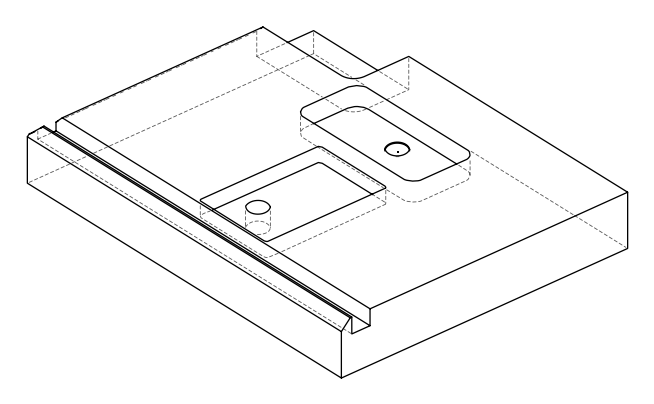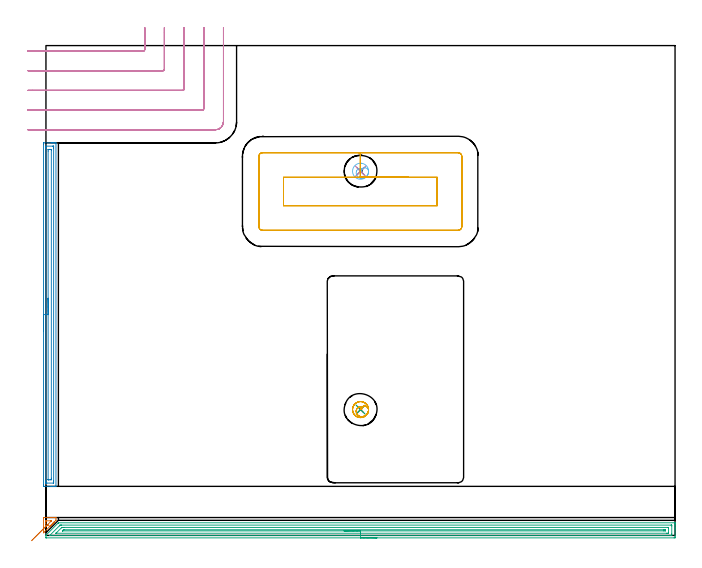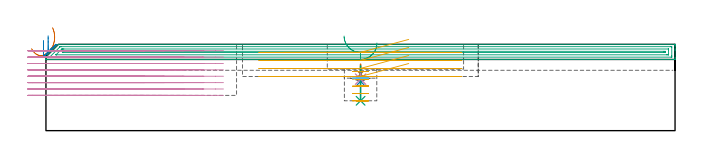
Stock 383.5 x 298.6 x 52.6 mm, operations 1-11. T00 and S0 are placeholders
(PLAN: 13 operations, 7 tool changes, 95.4 min)
(1 SPOT_DRILL | STEP1POCKET | NXT0321_9005460120000 | 0.05 min | 1884 mm3)
(2 SPOT_DRILL_1 | STEP1POCKET_1 | NXT0321_9005460120000 | 0.05 min | 2392 mm3)
(3 DRILL_BLIND_HOLE_INTO_CENTER | STEP1POCKET | NXT0301_128 | 0.09 min | 1872 mm3)
(4 DRILL_BLIND_HOLE_INTO_CENTER_1 | STEP1POCKET_1 | NXT0301_128 | 0.02 min | 0 mm3)
(5 MILL_ROUGH_BLIND_HOLE_CONTOUR | STEP1POCKET | NXT0201_013 | Spiral | 1.15 min | 6823 mm3)
(6 MILL_ROUGH_BLIND_HOLE_CONTOUR_1 | STEP1POCKET_1 | NXT0201_013 | Spiral | 0.23 min | 4014 mm3)
(7 AREA_MILL | FG_CHAMFER_SURFACE | UGT0205_001 | 0.33 min | 452 mm3)
(8 AREA_MILL_1 | FG_CHAMFER_SURFACE_1 | UGT0205_001 | 5.23 min | 6320 mm3)
(9 AREA_MILL_2 | FG_CHAMFER_SURFACE_2 | UGT0205_001 | 12.35 min | 16038 mm3)
(10 MILL_CORNER_NOTCH_RECTANGULAR | CORNER_NOTCH_RECTANGULAR | UGT0201_008 | Follow Part, ap 4, ae 75% | 11.73 min | 213066 mm3)
(11 MILL_RECTANGULAR_POCKET | POCKET_RECTANGULAR_STRAIGHT | UGT0201_094 | Follow Part, ap 5, ae 75% | 5.11 min | 181054 mm3)
(12 MILL_RECTANGULAR_POCKET_1 | POCKET_RECTANGULAR_STRAIGHT_1 | UGT0201_014 | Follow Part, ap 1.5, ae 75% | 52.23 min | 153447 mm3)
(13 MILL_RECTANGULAR_SLOT | SLOT_RECTANGULAR | UGT0201_008 | Follow Part, ap 4, ae 75% | 6.79 min | 114852 mm3)
(TOOL NXT0321_9005460120000 | NC Spot Drill, 142deg, 12mm, Carbide, Uncoated | D12 PA142 FL30 Z2)
(TOOL NXT0301_128 | Carbide Drill 12mm [861.1-1200-036A1-GP GC34] | D12 PA150 FL37.4 Z2)
(TOOL NXT0201_013 | ENDMILL 10mm | D10 FL30 Z4)
(TOOL UGT0205_001 | Chamfer Mill 20 x 3 x 45 deg. | D20 FL50 Z2)
(TOOL UGT0201_008 | End Mill 16 mm | D16 FL32 Z4)
(TOOL UGT0201_094 | End mill 20 mm | D20 FL38 Z4)
(TOOL UGT0201_014 | End mill 6 mm | D6 FL24 Z4)
(OP 1 SPOT_DRILL)
G17 G21 G94 G90
T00 M6
G54
G17 G0 G90 X191.8 Y76.7 S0 M3
G43 Z62.6 H0
G94 G81 G98 Z34.5 F250. R40.5
G80
M5
M2
(OP 2 SPOT_DRILL_1)
G17 G21 G94 G90
T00 M6
G54
G17 G0 G90 X191.8 Y222. S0 M3
G43 Z62.6 H0
G94 G81 G98 Z30. F250. R36.
G80
M5
M2
(OP 3 DRILL_BLIND_HOLE_INTO_CENTER)
G17 G21 G94 G90
T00 M6
G54
G17 G0 G90 X191.8 Y76.7 S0 M3
G43 Z62.6 H1
G94 G81 G98 Z18.2 F250. R39.5
G80
M5
M2
(OP 4 DRILL_BLIND_HOLE_INTO_CENTER_1)
G17 G21 G94 G90
T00 M6
G54
G17 G0 G90 X191.8 Y222. S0 M3
G43 Z62.6 H1
G94 G81 G98 Z31.392 F250. R35.
G80
M5
M2
(OP 5 MILL_ROUGH_BLIND_HOLE_CONTOUR)
G17 G21 G94 G90
T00 M6
G54
G17 G0 G90 X191.8 Y76.7 S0 M3
G43 Z62.6 H0
Z36.04
G94 G3 X191.855 Y78.44 R0.871 F250.
X189.355 Y76.854 R2.518
X192.039 Y72.422 R3.252
X196.661 Y76.086 R4.215
X192.414 Y81.561 R4.9
X196.661 Y76.086 R-4.9
X194.538 Y78.824 R2.45
X191.8 Y76.7 R2.45
G0 Z31.58
G3 X191.855 Y78.44 R0.871
X189.355 Y76.854 R2.518
X192.039 Y72.422 R3.252
X196.661 Y76.086 R4.215
X192.414 Y81.561 R4.9
X196.661 Y76.086 R-4.9
X194.538 Y78.824 R2.45
X191.8 Y76.7 R2.45
G0 Z27.12
G3 X191.855 Y78.44 R0.871
X189.355 Y76.854 R2.518
X192.039 Y72.422 R3.252
X196.661 Y76.086 R4.215
X192.414 Y81.561 R4.9
X196.661 Y76.086 R-4.9
X194.538 Y78.824 R2.45
X191.8 Y76.7 R2.45
G0 Z22.66
G3 X191.855 Y78.44 R0.871
X189.355 Y76.854 R2.518
X192.039 Y72.422 R3.252
X196.661 Y76.086 R4.215
X192.414 Y81.561 R4.9
X196.661 Y76.086 R-4.9
X194.538 Y78.824 R2.45
X191.8 Y76.7 R2.45
G0 Z18.2
G3 X191.855 Y78.44 R0.871
X189.355 Y76.854 R2.518
X192.039 Y72.422 R3.252
X196.661 Y76.086 R4.215
X192.414 Y81.561 R4.9
X196.661 Y76.086 R-4.9
X194.538 Y78.824 R2.45
X191.8 Y76.7 R2.45
G0 Z62.6
M5
M2
(OP 6 MILL_ROUGH_BLIND_HOLE_CONTOUR_1)
G17 G21 G94 G90
T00 M6
G54
G17 G0 G90 X191.8 Y222. S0 M3
G43 Z62.6 H0
Z32.
G94 G3 X191.855 Y223.74 R0.871 F250.
X189.355 Y222.154 R2.518
X192.039 Y217.722 R3.252
X196.661 Y221.386 R4.215
X192.414 Y226.861 R4.9
X196.661 Y221.386 R-4.9
X194.538 Y224.124 R2.45
X191.8 Y222. R2.45
G0 Z62.6
M5
M2
(OP 7 AREA_MILL)
G17 G21 G94 G90
T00 M6
G54
G17 G0 G90 X3.996 Y7.102 S1061 M3
G43 Z62.736 H0
G94 G1 X4.329 Y7.436 Z62.002 F250.
X4.615 Y7.723 Z61.23
X4.853 Y7.962 Z60.425
X5.041 Y8.15 Z59.594
X5.176 Y8.286 Z58.743
X5.259 Y8.369 Z57.879
X5.288 Y8.398 Z57.007
X5.264 Y8.373 Z56.135
X5.186 Y8.295 Z55.27
X5.055 Y8.164 Z54.418
X4.872 Y7.98 Z53.585
X4.638 Y7.746 Z52.777
X4.356 Y7.463 Z52.002
X4.027 Y7.133 Z51.265
X3.654 Y6.758 Z50.57
X3.24 Y6.343 Z49.925
X2.787 Y5.889 Z49.333
X2.3 Y5.4 Z48.799
X-1.186 Y1.912 Z45.31
X-1.319 Y1.78 Z45.179
X-1.459 Y1.64 Z45.038
X-1.495 Y1.616 Z45.003
X-1.499 Y1.62 Z44.999
X-1.5 Y1.78 Z45.
Y10.273
X-1.498 Y10.592 Z45.001
X-1.494 Y10.89 Z45.004
X-1.186 Y10.9 Z45.311
X3.172 Z49.666
X3.692 Z50.189
X4.043 Z50.539
X4.564 Z51.06
X4.915 Z51.409
X5.617 Z52.116
X5.848 Z52.347
X5.975 Y10.897 Z52.468
X6.097 Y10.89 Z52.588
X6.1 Y10.72 Z52.6
Y9.379
X6.097 Y9.205 Z52.589
X6.014 Y9.112 Z52.511
X2.3 Y5.4 Z48.799
X1.075 Y6.625 Z47.575
X0.407 Y5.957 Z46.907
X0.253 Y5.803 Z46.753
X0.028 Y5.584 Z46.528
X-0.04 Y5.521 Z46.46
X-0.079 Y5.494 Z46.421
X-0.082 Y5.564 Z46.418
X-0.085 Y5.803 Z46.415
X-0.086 Y7.356 Z46.414
Y8.25
X-0.085 Y8.485 Z46.415
X-0.081 Y8.814 Z46.419
X-0.079 Y8.887 Z46.421
X0.018 Y8.893 Z46.518
X0.154 Y8.899 Z46.654
X2.972 Y8.9 Z49.472
X3.172 Y8.899 Z49.672
X3.228 Y8.897 Z49.728
X3.296 Y8.89 Z49.796
X3.322 Y8.883 Z49.822
X3.293 Y8.849 Z49.793
X3.236 Y8.788 Z49.736
X3.172 Y8.722 Z49.672
X3.055 Y8.605 Z49.555
X1.075 Y6.625 Z47.575
X0.556 Y6.106 Z47.103
X0.011 Y5.56 Z46.697
X-0.558 Y4.991 Z46.359
X-1.146 Y4.404 Z46.093
X-1.747 Y3.802 Z45.9
X-2.359 Y3.191 Z45.782
X-2.975 Y2.575 Z45.74
X-3.591 Y1.958 Z45.774
X-4.203 Y1.346 Z45.884
X-4.806 Y0.744 Z46.069
X-5.395 Y0.154 Z46.328
X-5.966 Y-0.417 Z46.658
X-6.515 Y-0.965 Z47.057
X-7.036 Y-1.487 Z47.522
X-7.527 Y-1.978 Z48.05
X-7.984 Y-2.435 Z48.637
X-8.403 Y-2.854 Z49.277
X-8.781 Y-3.231 Z49.967
G0 Z62.6
M5
M2
(OP 8 AREA_MILL_1)
G17 G21 G94 G90
T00 M6
G54
G17 G0 G90 X-1.5 Y124.6 S1061 M3
G43 Z62.6 H0
Z55.
G94 G1 Y124.638 Z54.128 F250.
Y124.752 Z53.264
Y124.941 Z52.412
Y125.203 Z51.58
Y125.537 Z50.774
Y125.94 Z50.
Y126.408 Z49.264
Y126.94 Z48.572
Y127.529 Z47.929
Y128.172 Z47.34
Y128.864 Z46.809
Y129.6 Z46.34
Y130.374 Z45.937
Y131.18 Z45.603
Y132.012 Z45.341
Y132.863 Z45.152
Y133.728 Z45.038
Y134.6 Z45.
Y238.681
X-1.498 Y239.001 Z45.001
X-1.494 Y239.29 Z45.004
X-1.186 Y239.3 Z45.311
X3.172 Z49.666
X3.708 Z50.204
X4.043 Z50.539
X4.579 Z51.075
X4.915 Z51.409
X5.586 Z52.086
X5.859 Z52.358
X5.981 Y239.298 Z52.473
X6.097 Y239.29 Z52.588
X6.1 Y239.128 Z52.6
Y30.072
X6.097 Y29.91 Z52.588
X5.981 Y29.902 Z52.473
X5.859 Y29.9 Z52.358
X5.586 Z52.085
X4.915 Z51.409
X3.708 Z50.205
X3.172 Z49.666
X-1.098 Z45.399
X-1.186 Y29.901 Z45.311
X-1.494 Y29.91 Z45.004
X-1.498 Y30.199 Z45.001
X-1.5 Y30.519 Z45.
Y30.84
Y134.6
X-0.086 Z46.414
Y236.001
X-0.085 Y236.659 Z46.415
X-0.083 Y236.894 Z46.417
X-0.079 Y237.223 Z46.421
X-0.07 Y237.29 Z46.43
X0.029 Y237.295 Z46.529
X0.162 Y237.299 Z46.662
X4.043 Y237.3 Z50.543
X4.521 Y237.298 Z51.021
X4.648 Y237.293 Z51.148
X4.673 Y237.291 Z51.173
X4.679 Y237.247 Z51.179
X4.682 Y237.133 Z51.182
X4.684 Y236.894 Z51.184
X4.686 Y236.236 Z51.186
Y236.001
Y33.199
X4.685 Y32.541 Z51.185
X4.683 Y32.305 Z51.183
X4.679 Y31.977 Z51.179
X4.67 Y31.91 Z51.17
X4.57 Y31.905 Z51.07
X4.437 Y31.901 Z50.937
X0.557 Y31.9 Z47.057
X0.079 Y31.902 Z46.579
X-0.048 Y31.907 Z46.452
X-0.073 Y31.909 Z46.427
X-0.079 Y31.953 Z46.421
X-0.082 Y32.067 Z46.418
X-0.084 Y32.305 Z46.416
X-0.086 Y32.964 Z46.414
Y33.199
Y134.6
X1.328 Z47.828
X1.329 Y234.317 Z47.829
X1.332 Y235.108 Z47.832
X1.335 Y235.204 Z47.835
X1.341 Y235.29 Z47.841
X1.428 Y235.292 Z47.928
X2.113 Y235.299 Z48.613
X3.172 Z49.672
X3.234 Y235.297 Z49.734
X3.256 Y235.294 Z49.756
X3.263 Y235.291 Z49.763
X3.266 Y235.277 Z49.766
X3.269 Y235.21 Z49.769
X3.271 Y235.108 Z49.771
Y235.005
Y34.883
X3.268 Y34.092 Z49.768
X3.265 Y33.996 Z49.765
X3.259 Y33.91 Z49.759
X3.172 Y33.908 Z49.672
X2.487 Y33.901 Z48.987
X1.428 Z47.928
X1.366 Y33.903 Z47.866
X1.344 Y33.906 Z47.844
X1.337 Y33.909 Z47.837
X1.334 Y33.923 Z47.834
X1.331 Y33.99 Z47.831
X1.329 Y34.092 Z47.829
Y34.195
X1.328 Y134.6 Z47.828
Y135.472 Z47.867
Y136.336 Z47.98
Y137.188 Z48.169
Y138.02 Z48.432
Y138.826 Z48.765
Y139.6 Z49.168
Y140.336 Z49.637
Y141.028 Z50.168
Y141.671 Z50.757
Y142.26 Z51.401
Y142.791 Z52.093
Y143.26 Z52.828
Y143.663 Z53.602
Y143.997 Z54.408
Y144.259 Z55.24
Y144.448 Z56.092
Y144.562 Z56.957
Y144.6 Z57.828
G0 Z62.6
M5
M2
(OP 9 AREA_MILL_2)
G17 G21 G94 G90
T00 M6
G54
G17 G0 G90 X201.75 Y-1.5 S1061 M3
G43 Z62.6 H0
Z53.4
G94 G1 X201.712 Z52.528 F250.
X201.598 Z51.664
X201.409 Z50.812
X201.147 Z49.98
X200.813 Z49.174
X200.41 Z48.4
X199.942 Z47.664
X199.411 Z46.972
X198.821 Z46.329
X198.178 Z45.74
X197.486 Z45.209
X196.75 Z44.74
X195.976 Z44.337
X195.17 Z44.003
X194.338 Z43.741
X193.487 Z43.552
X192.622 Z43.438
X191.75 Z43.4
X0.169
X0.092 Y-1.497 Z43.403
X0.01 Y-1.492 Z43.406
X0. Y-1.129 Z43.771
Y-0.02 Z44.879
X0.002 Y0.092 Z44.988
X0.02 Y0.122 Z45.018
X7.454 Y7.556 Z52.452
X7.524 Y7.623 Z52.52
X7.605 Y7.697 Z52.589
X7.76 Y7.7 Z52.6
X383.331
X383.49 Y7.697 Z52.588
X383.492 Y7.648 Z52.54
X383.5 Y7.255 Z52.154
Y6.893 Z51.792
Y6.22 Z51.115
Y4.992 Z49.889
Y4.437 Z49.331
Y3.823 Z48.718
Y-0.297 Z44.6
X383.497 Y-0.911 Z43.987
X383.493 Y-1.492 Z43.406
X383.468 Y-1.493 Z43.404
X382.885 Y-1.5 Z43.4
X191.75
Y-0.086 Z44.814
X2.468
X2.402 Y-0.085 Z44.815
X2.335 Y-0.082 Z44.818
X2.294 Y-0.079 Z44.821
X2.285 Y-0.076 Z44.824
X2.3 Y-0.057 Z44.843
X2.332 Y-0.02 Z44.881
X8.165 Y5.816 Z50.716
X8.571 Y6.22 Z51.12
X8.6 Y6.246 Z51.146
X8.616 Y6.257 Z51.157
X8.654 Y6.279 Z51.179
X9.481 Y6.285 Z51.185
X9.547
X381.099
X381.165 Y6.284 Z51.184
X381.297 Y6.279 Z51.179
X381.49 Y6.27 Z51.17
X381.492 Y6.22 Z51.12
X381.499 Y5.82 Z50.72
X381.5 Y0.872 Z45.772
Y0.471 Z45.371
X381.496 Y-0.02 Z44.881
X381.493 Y-0.069 Z44.831
X381.492 Y-0.076 Z44.824
X381.451 Y-0.079 Z44.821
X381.364 Y-0.083 Z44.817
X381.231 Y-0.085 Z44.815
X381.165 Y-0.086 Z44.814
X191.75
Y1.328 Z46.228
X6.255 Y1.329 Z46.229
X6.206 Y1.33 Z46.23
X6.153 Y1.333 Z46.233
X6.144 Y1.335 Z46.235
Y1.337 Z46.237
X6.16 Y1.357 Z46.257
X6.269 Y1.469 Z46.369
X9.392 Y4.592 Z49.492
X9.547 Y4.744 Z49.644
X9.668 Y4.857 Z49.757
X9.776 Y4.864 Z49.764
X10.008 Y4.868 Z49.768
X10.44 Y4.871 Z49.771
X10.898
X379.312
X379.457 Y4.87 Z49.77
X379.481 Y4.868 Z49.768
X379.487 Y4.866 Z49.766
X379.49 Y4.848 Z49.748
X379.496 Y4.749 Z49.649
X379.499 Y4.624 Z49.524
X379.5 Y4.437 Z49.337
X379.499 Y1.577 Z46.477
X379.493 Y1.388 Z46.288
X379.49 Y1.34 Z46.24
X379.473 Y1.335 Z46.235
X379.421 Y1.332 Z46.232
X379.312 Y1.33 Z46.23
X378.854 Y1.329 Z46.229
X378.419
X191.75 Y1.328 Z46.228
Y2.743 Z47.643
X10.351
X10.126 Y2.745 Z47.645
X10.015 Y2.749 Z47.649
X10.009 Y2.75 Z47.65
X10.011 Y2.756 Z47.656
X10.024 Y2.772 Z47.672
X10.171 Y2.922 Z47.822
X10.322 Y3.073 Z47.973
X10.44 Y3.19 Z48.09
X10.623 Y3.363 Z48.263
X10.717 Y3.45 Z48.35
X11.333 Y3.457 Z48.357
X376.722
X377.437 Y3.451 Z48.351
X377.48
X377.49 Y3.414 Z48.314
X377.494 Y3.31 Z48.21
X377.496 Y3.1 Z48.
X377.494 Y2.89 Z47.79
X377.49 Y2.786 Z47.686
X377.48 Y2.749 Z47.649
X377.432 Y2.748 Z47.648
X376.544 Y2.743 Z47.643
X191.75
X190.879 Z47.681
X190.014 Z47.795
X189.162 Z47.983
X188.33 Z48.246
X187.524 Z48.58
X186.75 Z48.982
X186.014 Z49.451
X185.322 Z49.982
X184.679 Z50.572
X184.09 Z51.215
X183.559 Z51.907
X183.09 Z52.643
X182.687 Z53.416
X182.353 Z54.222
X182.091 Z55.054
X181.902 Z55.906
X181.788 Z56.771
X181.75 Z57.643
G0 Z62.6
M5
M2
(OP 10 MILL_CORNER_NOTCH_RECTANGULAR)
G17 G21 G94 G90
T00 M6
G54
G17 G0 G90 X-11. Y295.3 S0 M3
G43 Z62.6 H0
Z48.712
G94 G1 X-8. F250.
X59.405 F500.
G3 X60.2 Y296.095 R0.8
G1 Y306.6
Y309.6 F250.
G0 Z62.6
X-11. Y283.3
Z48.712
G1 X-8.
X71.405 F500.
G3 X72.2 Y284.095 R0.8
G1 Y306.6
Y309.6 F250.
G0 Z62.6
X-11. Y271.3
Z48.712
G1 X-8.
X83.404 F500.
G3 X84.2 Y272.096 R0.8
G1 Y306.6
Y309.6 F250.
G0 Z62.6
X-11. Y259.3
Z48.712
G1 X-8.
X95.404 F500.
G3 X96.2 Y260.096 R0.8
G1 Y306.6
Y309.6 F250.
G0 Z62.6
X-11. Y247.3
Z48.712
G1 X-8.
X103.3 F500.
G3 X108.2 Y252.2 R4.9
G1 Y306.6
Y309.6 F250.
G0 Z62.6
X-11. Y295.3
Z44.825
G1 X-8.
X59.405 F500.
G3 X60.2 Y296.095 R0.8
G1 Y306.6
Y309.6 F250.
G0 Z62.6
X-11. Y283.3
Z44.825
G1 X-8.
X71.405 F500.
G3 X72.2 Y284.095 R0.8
G1 Y306.6
Y309.6 F250.
G0 Z62.6
X-11. Y271.3
Z44.825
G1 X-8.
X83.404 F500.
G3 X84.2 Y272.096 R0.8
G1 Y306.6
Y309.6 F250.
G0 Z62.6
X-11. Y259.3
Z44.825
G1 X-8.
X95.404 F500.
G3 X96.2 Y260.096 R0.8
G1 Y306.6
Y309.6 F250.
G0 Z62.6
X-11. Y247.3
Z44.825
G1 X-8.
X103.3 F500.
G3 X108.2 Y252.2 R4.9
G1 Y306.6
Y309.6 F250.
G0 Z62.6
X-11. Y295.3
Z40.937
G1 X-8.
X59.405 F500.
G3 X60.2 Y296.095 R0.8
G1 Y306.6
Y309.6 F250.
G0 Z62.6
X-11. Y283.3
Z40.937
G1 X-8.
X71.405 F500.
G3 X72.2 Y284.095 R0.8
G1 Y306.6
Y309.6 F250.
G0 Z62.6
X-11. Y271.3
Z40.937
G1 X-8.
X83.404 F500.
G3 X84.2 Y272.096 R0.8
G1 Y306.6
Y309.6 F250.
G0 Z62.6
X-11. Y259.3
Z40.937
G1 X-8.
X95.404 F500.
G3 X96.2 Y260.096 R0.8
G1 Y306.6
Y309.6 F250.
G0 Z62.6
X-11. Y247.3
Z40.937
G1 X-8.
X103.3 F500.
G3 X108.2 Y252.2 R4.9
G1 Y306.6
Y309.6 F250.
G0 Z62.6
X-11. Y295.3
Z37.05
G1 X-8.
X59.405 F500.
G3 X60.2 Y296.095 R0.8
G1 Y306.6
Y309.6 F250.
G0 Z62.6
X-11. Y283.3
Z37.05
G1 X-8.
X71.405 F500.
G3 X72.2 Y284.095 R0.8
G1 Y306.6
Y309.6 F250.
G0 Z62.6
X-11. Y271.3
Z37.05
G1 X-8.
X83.404 F500.
G3 X84.2 Y272.096 R0.8
G1 Y306.6
Y309.6 F250.
G0 Z62.6
X-11. Y259.3
Z37.05
G1 X-8.
X95.404 F500.
G3 X96.2 Y260.096 R0.8
G1 Y306.6
Y309.6 F250.
G0 Z62.6
X-11. Y247.3
Z37.05
G1 X-8.
X103.3 F500.
G3 X108.2 Y252.2 R4.9
G1 Y306.6
Y309.6 F250.
G0 Z62.6
X-11. Y295.3
Z33.162
G1 X-8.
X59.405 F500.
G3 X60.2 Y296.095 R0.8
G1 Y306.6
Y309.6 F250.
G0 Z62.6
X-11. Y283.3
Z33.162
G1 X-8.
X71.405 F500.
G3 X72.2 Y284.095 R0.8
G1 Y306.6
Y309.6 F250.
G0 Z62.6
X-11. Y271.3
Z33.162
G1 X-8.
X83.404 F500.
G3 X84.2 Y272.096 R0.8
G1 Y306.6
Y309.6 F250.
G0 Z62.6
X-11. Y259.3
Z33.162
G1 X-8.
X95.404 F500.
G3 X96.2 Y260.096 R0.8
G1 Y306.6
Y309.6 F250.
G0 Z62.6
X-11. Y247.3
Z33.162
G1 X-8.
X103.3 F500.
G3 X108.2 Y252.2 R4.9
G1 Y306.6
Y309.6 F250.
G0 Z62.6
X-11. Y295.3
Z29.275
G1 X-8.
X59.405 F500.
G3 X60.2 Y296.095 R0.8
G1 Y306.6
Y309.6 F250.
G0 Z62.6
X-11. Y283.3
Z29.275
G1 X-8.
X71.405 F500.
G3 X72.2 Y284.095 R0.8
G1 Y306.6
Y309.6 F250.
G0 Z62.6
X-11. Y271.3
Z29.275
G1 X-8.
X83.404 F500.
G3 X84.2 Y272.096 R0.8
G1 Y306.6
Y309.6 F250.
G0 Z62.6
X-11. Y259.3
Z29.275
G1 X-8.
X95.404 F500.
G3 X96.2 Y260.096 R0.8
G1 Y306.6
Y309.6 F250.
G0 Z62.6
X-11. Y247.3
Z29.275
G1 X-8.
X103.3 F500.
G3 X108.2 Y252.2 R4.9
G1 Y306.6
Y309.6 F250.
G0 Z62.6
X-11. Y295.3
Z25.387
G1 X-8.
X59.405 F500.
G3 X60.2 Y296.095 R0.8
G1 Y306.6
Y309.6 F250.
G0 Z62.6
X-11. Y283.3
Z25.387
G1 X-8.
X71.405 F500.
G3 X72.2 Y284.095 R0.8
G1 Y306.6
Y309.6 F250.
G0 Z62.6
X-11. Y271.3
Z25.387
G1 X-8.
X83.404 F500.
G3 X84.2 Y272.096 R0.8
G1 Y306.6
Y309.6 F250.
G0 Z62.6
X-11. Y259.3
Z25.387
G1 X-8.
X95.404 F500.
G3 X96.2 Y260.096 R0.8
G1 Y306.6
Y309.6 F250.
G0 Z62.6
X-11. Y247.3
Z25.387
G1 X-8.
X103.3 F500.
G3 X108.2 Y252.2 R4.9
G1 Y306.6
Y309.6 F250.
G0 Z62.6
X-11. Y295.3
Z21.5
G1 X-8.
X59.405 F500.
G3 X60.2 Y296.095 R0.8
G1 Y306.6
Y309.6 F250.
G0 Z62.6
X-11. Y283.3
Z21.5
G1 X-8.
X71.405 F500.
G3 X72.2 Y284.095 R0.8
G1 Y306.6
Y309.6 F250.
G0 Z62.6
X-11. Y271.3
Z21.5
G1 X-8.
X83.404 F500.
G3 X84.2 Y272.096 R0.8
G1 Y306.6
Y309.6 F250.
G0 Z62.6
X-11. Y259.3
Z21.5
G1 X-8.
X95.404 F500.
G3 X96.2 Y260.096 R0.8
G1 Y306.6
Y309.6 F250.
G0 Z62.6
X-11. Y247.3
Z21.5
G1 X-8.
X103.3 F500.
G3 X108.2 Y252.2 R4.9
G1 Y306.6
Y309.6 F250.
G0 Z62.6
M5
M2
(OP 11 MILL_RECTANGULAR_POCKET)
G17 G21 G94 G90
T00 M6
G54
G17 G0 G90 X221.133 Y218.3 S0 M3
G43 Z62.6 H0
Z55.6
G94 G1 X191.65 Z47.7 F250.
X144.8 F500.
Y201.
X238.5
Y218.3
X191.65
Y233.3
X132.
G3 X129.8 Y231.1 R2.2
G1 Y188.2
G3 X132. Y186. R2.2
G1 X251.3
G3 X253.5 Y188.2 R2.2
G1 Y231.1
G3 X251.3 Y233.3 R2.2
G1 X191.65
X190.65
G0 X221.133 Y218.3 Z50.7
G1 X191.65 Z42.8 F250.
X144.8 F500.
Y201.
X238.5
Y218.3
X191.65
Y233.3
X132.
G3 X129.8 Y231.1 R2.2
G1 Y188.2
G3 X132. Y186. R2.2
G1 X251.3
G3 X253.5 Y188.2 R2.2
G1 Y231.1
G3 X251.3 Y233.3 R2.2
G1 X191.65
X190.65
G0 X221.133 Y218.3 Z45.8
G1 X191.65 Z37.9 F250.
X144.8 F500.
Y201.
X238.5
Y218.3
X191.65
Y233.3
X132.
G3 X129.8 Y231.1 R2.2
G1 Y188.2
G3 X132. Y186. R2.2
G1 X251.3
G3 X253.5 Y188.2 R2.2
G1 Y231.1
G3 X251.3 Y233.3 R2.2
G1 X191.65
X190.65
G0 X221.133 Y218.3 Z40.9
G1 X191.65 Z33. F250.
X144.8 F500.
Y201.
X238.5
Y218.3
X191.65
Y233.3
X132.
G3 X129.8 Y231.1 R2.2
G1 Y188.2
G3 X132. Y186. R2.2
G1 X251.3
G3 X253.5 Y188.2 R2.2
G1 Y231.1
G3 X251.3 Y233.3 R2.2
G1 X191.65
X190.65
G0 Z62.6
M5
M2
